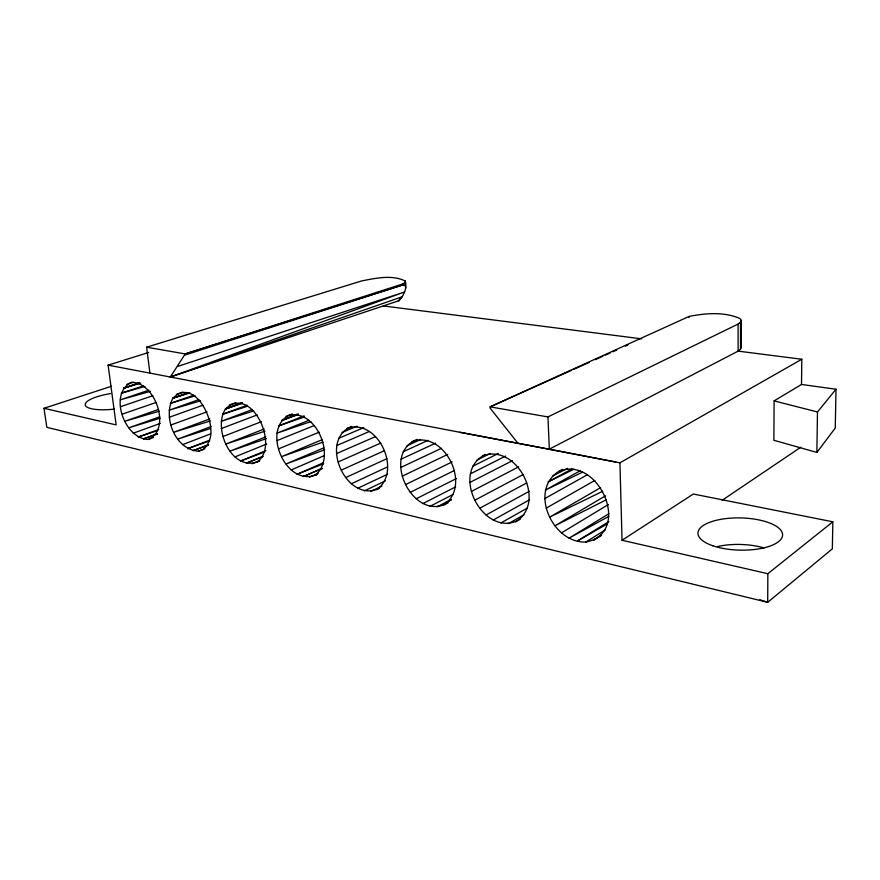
<?xml version="1.0" encoding="UTF-8"?>
<svg xmlns="http://www.w3.org/2000/svg" width="880" height="880" viewBox="0 0 880 880"><rect width="100%" height="100%" fill="white"/><g stroke="black" fill="none" stroke-linecap="round" stroke-linejoin="round"><path stroke-width="1.32" d="M759.869 599.731L767.701 602.316L832.337 548.845L832.843 521.807L767.844 573.705L767.701 602.316L46.849 427.35L44 408.309L111.452 386.265M774.114 400.895L773.872 440.275L816.871 452.441L835.263 428.054L836 389.235L801.515 384.45L774.114 400.895L817.476 411.972L836 389.235M285.945 416.372C315.26 405.152 338.063 458.018 314.798 475.464L317.295 474.32C285.373 489.379 258.852 425.491 292.336 413.886M801.515 384.45L801.812 359.249L738.133 351.131L549.318 449.163L459.734 432.256M379.236 488.422C346.291 504.064 317.9 440.055 351.758 426.371M816.871 452.441L817.476 411.972M448.371 502.59C413.49 523.567 379.588 454.432 417.109 439.384M520.223 519.167C484.924 540.441 448.459 472.967 485.122 454.619M558.998 471.328C598.741 455.224 632.874 532.576 585.86 542.047C550.759 543.422 526.9 485.76 562.617 469.37M405.317 281.061C407.253 288.332 403.854 295.339 399.08 300.663L170.302 377.014L185.229 353.925L402.93 283.899L404.976 282.48L405.317 281.061C392.139 274.439 375.639 278.234 361.669 280.929L146.641 347.193L149.908 373.12M209.418 440.275C217.107 422.015 194.271 376.42 172.887 398.244C162.613 417.494 175.219 449.603 198.473 451.209L203.071 449.46L206.976 445.764L209.418 440.275L187.66 448.668L209.682 440.858M741.257 320.375L740.487 322.245L738.078 324.071L738.133 351.131L740.52 349.206L741.29 347.204L741.257 320.375L739.893 318.483C724.064 311.63 705.661 313.148 689.106 316.415L490.116 406.868L490.182 408.199L517.836 443.157M148.291 439.439C172.106 429.154 154.825 381.018 131.054 382.426C108.251 394.416 124.608 438.867 148.291 439.439L153.428 437.536M242.066 402.578L225.478 408.991C212.278 429.132 232.54 473.616 259.556 460.966L257.026 462.022C280.522 446.072 251.108 384.12 225.478 408.991L242.363 403.348M443.487 505.12C472.417 486.233 444.785 429.682 412.115 441.65M399.245 299.563L402.05 296.835L170.302 377.014L404.679 291.929L177.551 366.454M376.772 489.61C402.853 471.13 377.696 417.362 346.72 428.494M515.482 521.862C547.635 502.59 517.209 442.948 482.658 455.84M722.139 500.302L800.789 447.227M801.812 359.249L619.927 462.825L622.039 540.265L693.352 494.032L832.843 521.807M585.86 542.047L605.561 529.694M608.905 521.554L577.478 540.958L607.134 524.007M608.85 513.744L569.118 538.12L608.817 516.395M561.484 532.873L608.454 504.504M605.528 495.792L554.994 525.745L606.177 499.818M600.534 487.685L549.615 517.165L602.69 491.271M546.139 508.156L594.858 480.447M508.464 523.6L523.919 514.833M500.874 522.962L527.098 508.2M544.577 498.685L587.466 474.705M579.964 470.91L545.358 490.127L582.472 472.175M493.218 520.025L529.111 500.06M552.904 475.86L567.567 468.347M486.013 515.009L529.232 491.315M571.978 468.908L548.097 481.932L573.947 469.205M479.71 508.266L526.702 482.922M474.727 500.247L523.094 474.606M471.372 491.458L518.683 466.818M437.052 506.858L451.55 499.345M448.899 501.193L451.341 499.928M430.045 506.319L453.057 494.461M469.876 482.471L512.435 460.669M422.939 503.558L455.719 486.838M470.327 473.891L505.659 456.049M416.196 498.773L456.39 478.566M472.725 466.257L498.333 453.475M410.278 492.316L454.256 470.536M476.916 460.097L490.336 453.453M571.538 370.326L490.116 406.868L547.954 416.944L738.078 324.071M405.537 484.605L452.111 461.934M402.303 476.146L447.766 454.377M370.854 491.348L381.953 486.035M364.364 490.886L385.363 480.887M400.763 467.478L441.419 448.338M357.742 488.279L387.453 474.265M401.038 459.184L435.6 443.135M351.428 483.714L387.431 466.961M345.84 477.521L386.914 458.678M403.117 451.792L428.109 440.319M406.89 445.808L420.64 439.549M341.33 470.096L383.768 450.956M574.046 369.204L589.072 362.45M595.342 359.645L602.855 356.268M605.363 355.146L610.368 352.902M612.876 351.769L616.638 350.086M625.405 346.148L627.902 345.026M309.419 477.224L318.186 473.319M338.195 461.934L380.743 443.058M322.102 468.259L303.281 476.531L322.245 468.611M323.422 462.737L297.044 474.32L323.653 463.694M336.633 453.563L375.518 436.59M291.203 469.975L323.928 455.774M336.754 445.533L369.424 431.475M323.84 447.854L286.077 463.947L324.665 449.801M338.569 438.372L363.737 427.658M341.957 432.553L357.071 426.173M252.065 463.771L259.666 460.603M322.157 439.692L281.677 456.61L323.026 442.123M265.892 450.615L240.504 461.065L264.759 451.957M278.641 448.844L319.22 432.157M262.834 456.368L246.345 463.155L262.9 456.654M298.441 414.513L281.765 420.486L296.978 414.26M235.004 456.896L266.794 443.96M276.969 440.616L313.83 425.711M308.891 420.332L277.068 433.125L310.816 421.608M265.749 436.865L230.142 451.088L266.431 438.614M281.765 420.486L298.32 413.941M304.117 415.855L278.608 425.909L304.579 416.933M198.473 451.209L204.853 448.701M264.253 428.989L225.94 444.015L265.023 431.189M208.472 444.708L193.138 450.659L208.483 444.95M223.003 436.502L261.404 421.685M182.479 444.675L210.639 433.862M221.32 428.549L257.246 414.898M252.142 409.629L221.298 421.278L253.726 410.938M211.134 426.536L177.859 439.076L210.408 428.527M225.478 408.991L242.198 402.787M209.825 418.924L173.833 432.234L210.496 420.915M247.093 405.218L222.618 414.271L247.302 406.307M158.708 429.517L138.16 437.063L157.619 430.518M157.421 433.763L143.297 438.944L157.553 433.928M189.915 392.92L172.887 398.244L188.265 392.623M229.306 404.976L235.752 402.622M133.254 433.213L160.259 423.412M170.973 424.974L207.053 411.84M159.709 416.812L128.854 427.812L160.182 418.209M169.29 417.252L202.862 405.229M198.902 399.608L169.158 410.201L200.519 400.818M172.887 398.244L188.419 392.81M158.554 409.442L124.993 421.201L159.137 411.235M140.767 383.13L123.629 388.19L139.194 382.767M193.622 395.241L170.291 403.392L195.173 395.857M176.385 394.328L182.886 392.095M122.232 414.161L155.848 402.556M120.549 406.681L152.944 395.67M148.874 390.181L120.318 399.828L150.502 391.303M123.629 388.19L139.227 383.02M143.396 385.88L121.286 393.195L144.969 386.441M126.852 384.362L133.375 382.228M185.097 355.003L402.996 284.867L405.196 285.692L405.812 288.112M44 408.309L116.149 424.897L108.119 365.145L148.654 352.495M383.284 305.932L641.597 338.833M146.641 347.193L185.229 353.925L402.996 284.867L402.93 283.899M108.119 365.145L619.927 462.825M615.692 462.022L549.318 449.163L547.954 416.944M622.039 540.265L767.844 573.705M398.299 300.465L399.08 300.663M404.976 282.48L405.196 285.692M689.106 316.415L689.117 317.526M740.487 322.245L740.52 349.206M114.543 409.09A30.008 7.964 -7.3 0 1 85.272 405.097A30.008 7.964 -7.3 0 1 110.55 393.602M717.761 546.513A42.086 16.687 1.6 0 1 764.093 547.943M601.502 535.205L593.417 540.309L601.557 535.205M712.789 545.754A42.328 16.115 1.3 0 0 781.891 537.779A42.328 16.115 1.3 0 0 726.176 518.562A42.328 16.115 1.3 0 0 712.789 545.754"/></g></svg>
